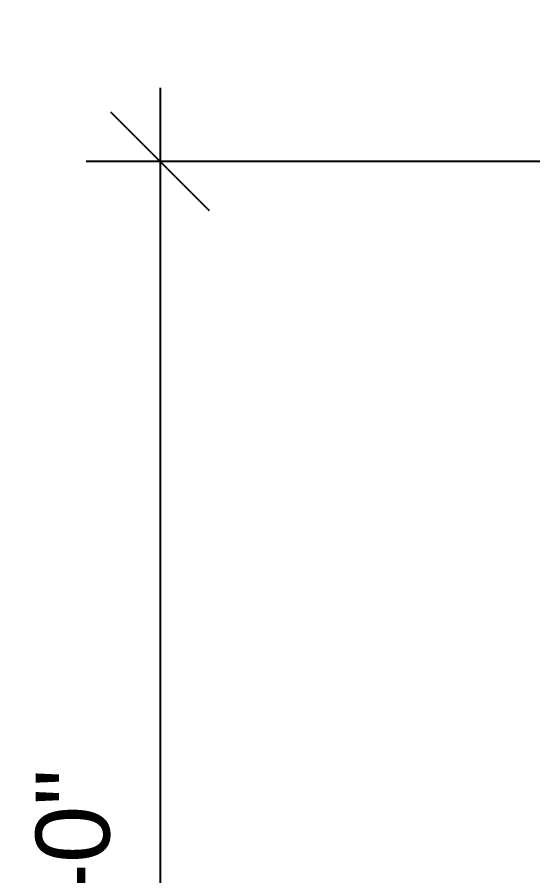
# Model space of a CAD drawing. Header units: inches. Extents: x 1913 to 24953, y -2945 to 1064.
# Drawn here: x 10277.5 to 10361.2, y -1127.5 to -988.1 of the extents above; entities that cross this region are included whole.
import ezdxf

# ---------------------------------------------------------------- set-up
doc = ezdxf.new("R2010")
doc.units = ezdxf.units.IN
doc.header["$MEASUREMENT"] = 0
doc.layers.add('A-ANNO-DIMS', color=211, linetype='Continuous', lineweight=9)
doc.styles.add('Arial', font='arial.ttf', dxfattribs={"height": 12})
doc.dimstyles.new('Linear_-_3_32__Arial', dxfattribs={"dimscale": 12, "dimtxt": 12.243113, "dimasz": 1.333333, "dimexe": 1, "dimexo": 0.666667, "dimgap": 0.666667, "dimtad": 1, "dimdec": 5, "dimrnd": 0.03125, "dimzin": 1, "dimdsep": 46, "dimlunit": 4, "dimtxsty": 'Arial', "dimblk1": 'OBLIQUE', "dimblk2": 'OBLIQUE', "dimsah": 1, "dimcen": 0.09, "dimdle": 1, "dimazin": 0, "dimtfac": 1, "dimtdec": 4, "dimtix": 1, "dimtmove": 0, "dimatfit": 3, "dimfxl": 1, "dimtvp": 1, "dimtfill": 1, "dimfrac": 2, "dimtolj": 1, "dimtzin": 0, "dimarcsym": 2})

# ---------------------------------------------------------------- blocks, each defined once
blk = doc.blocks.new('_Oblique')
at = {"color": 0, "linetype": 'ByBlock', "lineweight": -2}
blk.add_line((-0.5, -0.5), (0.5, 0.5), dxfattribs=at)
blk = doc.blocks.new('*D238')
at = {"layer": 'A-ANNO-DIMS', "color": 0, "lineweight": -2, "transparency": 16777216}
for p, q in [((10807.27, -699.53), (10807.27, -1203.53)), ((10849.46, -711.53), (10795.27, -711.53)), ((10297.57, -1191.53), (10819.27, -1191.53))]:
    blk.add_line(p, q, dxfattribs=at)
at = {"layer": 'Defpoints', "color": 0, "transparency": 16777216}
for p in [(10857.46, -711.53), (10289.57, -1191.53), (10807.27, -1191.53)]:
    blk.add_point(p, dxfattribs=at)
at = {"layer": 'A-ANNO-DIMS', "color": 0, "lineweight": -2, "transparency": 16777216, "xscale": 16, "yscale": 16, "zscale": 16}
for p, rotation in [((10807.27, -711.53), 90), ((10807.27, -1191.53), 270)]:
    blk.add_blockref('_Oblique', p, dxfattribs=dict(at, rotation=rotation))
at = {"layer": 'A-ANNO-DIMS', "color": 0, "lineweight": 0, "transparency": 16777216, "insert": (10793.15, -951.53), "char_height": 12, "width": 62.3834, "attachment_point": 5, "rotation": 90, "style": 'Arial', "bg_fill": 3, "box_fill_scale": 1.25, "bg_fill_color": 256, "bg_fill_true_color": 13158600, "bg_fill_transparency": 0}
blk.add_mtext('\\A1;40\'-0"', dxfattribs=at)
blk = doc.blocks.new('*D253')
at = {"layer": 'A-ANNO-DIMS', "color": 0, "lineweight": -2, "transparency": 16777216}
for p, q in [((10300.69, -999.53), (10300.69, -1263.53)), ((10367.46, -1011.53), (10288.69, -1011.53)), ((10304, -1251.53), (10288.69, -1251.53))]:
    blk.add_line(p, q, dxfattribs=at)
at = {"layer": 'Defpoints', "color": 0, "transparency": 16777216}
for p in [(10375.46, -1011.53), (10300.69, -1251.53), (10312, -1251.53)]:
    blk.add_point(p, dxfattribs=at)
at = {"layer": 'A-ANNO-DIMS', "color": 0, "lineweight": -2, "transparency": 16777216, "xscale": 16, "yscale": 16, "zscale": 16}
for p, rotation in [((10300.69, -1011.53), 90), ((10300.69, -1251.53), 270)]:
    blk.add_blockref('_Oblique', p, dxfattribs=dict(at, rotation=rotation))
at = {"layer": 'A-ANNO-DIMS', "color": 0, "lineweight": 0, "transparency": 16777216, "insert": (10286.56, -1131.53), "char_height": 12, "width": 62.3834, "attachment_point": 5, "rotation": 90, "style": 'Arial', "bg_fill": 3, "box_fill_scale": 1.25, "bg_fill_color": 256, "bg_fill_true_color": 13158600, "bg_fill_transparency": 0}
blk.add_mtext('\\A1;20\'-0"', dxfattribs=at)

msp = doc.modelspace()

# ---------------------------------------------------------------- dimensions: what is measured, and where the dimension line sits
at = {"layer": 'A-ANNO-DIMS', "lineweight": 0}
dim = msp.add_linear_dim(base=(10807.273284, -1191.525584), p1=(10857.461831, -711.525584), p2=(10289.569578, -1191.525584), angle=90, dimstyle='Linear_-_3_32__Arial', override={"dimpost": '<>', "dimfxl": 743.573541}, dxfattribs=at)
dim.commit()
dim.dimension.update_dxf_attribs({"geometry": '*D238', "text_midpoint": (10793.146408, -951.525584)})

# ---------------------------------------------------------------- next in the draw order: dimensions: what is measured, and where the dimension line sits
dim = msp.add_linear_dim(base=(10300.687441, -1251.525584), p1=(10375.461831, -1011.525584), p2=(10312.00115, -1251.525584), angle=90, dimstyle='Linear_-_3_32__Arial', override={"dimpost": '<>', "dimfxl": 248.24838}, dxfattribs=at)
dim.commit()
dim.dimension.update_dxf_attribs({"geometry": '*D253', "text_midpoint": (10286.560565, -1131.525584)})

doc.saveas('drawing.dxf')
